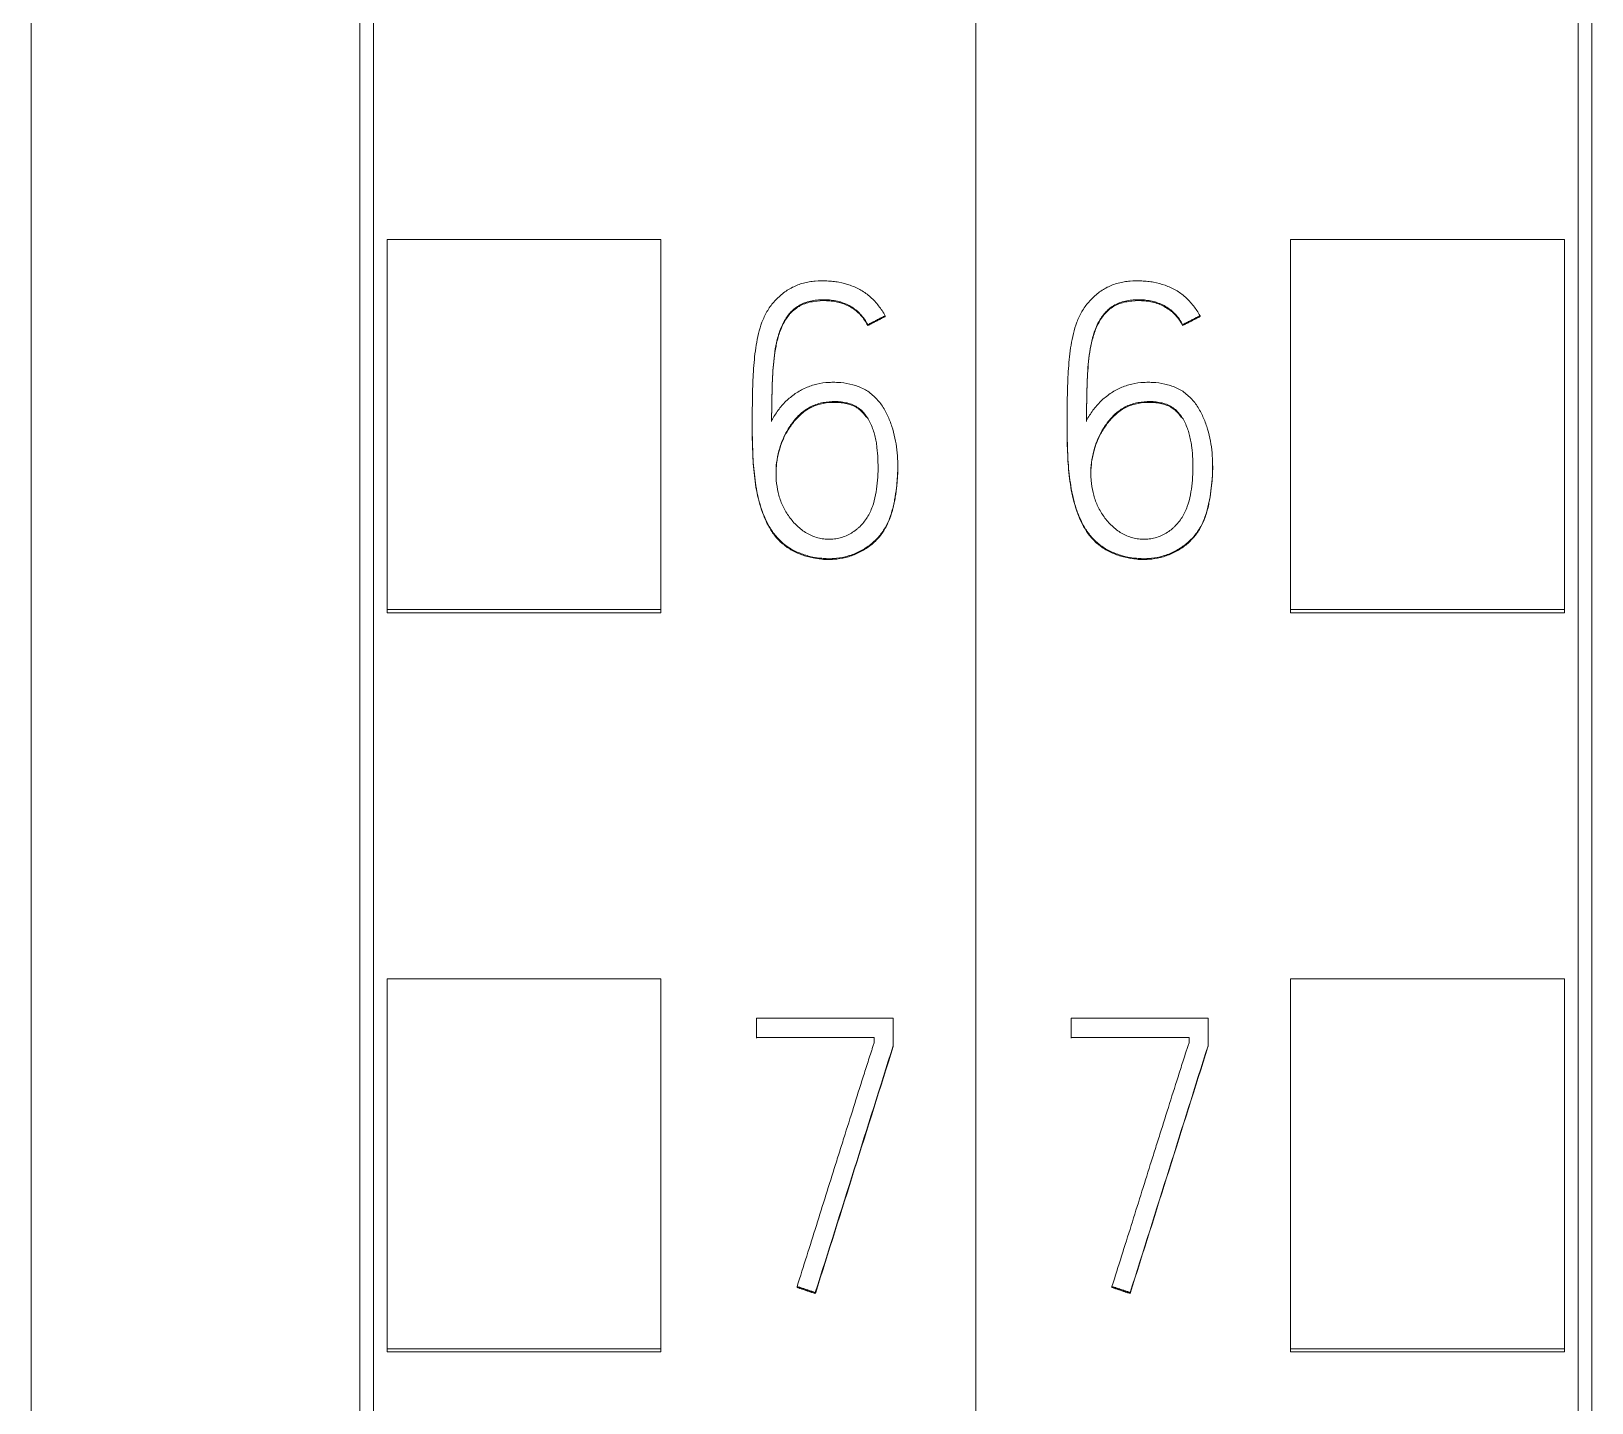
# Model space of a CAD drawing. Header units: millimetres. Extents: x 1359 to 3577, y 1336 to 3557.
# Drawn here: x 2708.67 to 2720.07, y 2996.73 to 3006.75 of the extents above; entities that cross this region are included whole.
import ezdxf

# ---------------------------------------------------------------- set-up
doc = ezdxf.new("R2010")
doc.units = ezdxf.units.MM
doc.layers.add('000-PI-Oprema', color=30, linetype='Continuous', lineweight=5)

msp = doc.modelspace()

# ---------------------------------------------------------------- linework, layer by layer
at = {"layer": '000-PI-Oprema', "color": 0, "linetype": 'ByBlock', "lineweight": 0}
for p, q in [((2715.571, 3041.237), (2715.571, 2927.819)), ((2715.571, 3041.237), (2715.571, 2927.819)), ((2711.171, 2930.141), (2711.171, 3038.956)), ((2719.971, 3038.956), (2719.971, 2930.141)), ((2711.271, 3002.53), (2711.271, 3005.232)), ((2711.271, 3005.232), (2713.271, 3005.232)), ((2713.271, 3002.53), (2713.271, 3005.232)), ((2717.871, 3002.53), (2717.871, 3005.232)), ((2719.871, 3005.232), (2717.871, 3005.232)), ((2719.871, 3002.53), (2719.871, 3005.232)), ((2714.782, 3004.61), (2714.782, 3004.604)), ((2714.91, 3004.676), (2714.91, 3004.67)), ((2717.082, 3004.61), (2717.082, 3004.604)), ((2717.21, 3004.676), (2717.21, 3004.67)), ((2713.938, 3003.872), (2713.938, 3003.866)), ((2716.238, 3003.872), (2716.238, 3003.866)), ((2715.002, 3003.573), (2715.002, 3003.579)), ((2717.302, 3003.573), (2717.302, 3003.579)), ((2711.271, 3002.506), (2711.271, 3002.53)), ((2711.271, 3002.53), (2713.271, 3002.53)), ((2711.271, 3002.506), (2713.271, 3002.506)), ((2713.271, 3002.506), (2713.271, 3002.53)), ((2717.871, 3002.506), (2717.871, 3002.53)), ((2719.871, 3002.53), (2717.871, 3002.53)), ((2719.871, 3002.506), (2717.871, 3002.506)), ((2719.871, 3002.506), (2719.871, 3002.53)), ((2711.271, 2997.128), (2711.271, 2999.83)), ((2711.271, 2999.83), (2713.271, 2999.83)), ((2713.271, 2997.128), (2713.271, 2999.83)), ((2717.871, 2997.128), (2717.871, 2999.83)), ((2719.871, 2999.83), (2717.871, 2999.83)), ((2719.871, 2997.128), (2719.871, 2999.83)), ((2713.969, 2999.403), (2713.969, 2999.544)), ((2713.969, 2999.544), (2714.968, 2999.544)), ((2714.968, 2999.544), (2714.968, 2999.342)), ((2716.269, 2999.403), (2716.269, 2999.544)), ((2716.269, 2999.544), (2717.268, 2999.544)), ((2717.268, 2999.544), (2717.268, 2999.342)), ((2713.969, 2999.403), (2713.969, 2999.397)), ((2714.829, 2999.403), (2713.969, 2999.403)), ((2714.829, 2999.364), (2714.829, 2999.403)), ((2714.968, 2999.342), (2714.968, 2999.336)), ((2716.269, 2999.403), (2716.269, 2999.397)), ((2717.129, 2999.403), (2716.269, 2999.403)), ((2717.129, 2999.364), (2717.129, 2999.403)), ((2717.268, 2999.342), (2717.268, 2999.336)), ((2714.266, 2997.583), (2714.266, 2997.577)), ((2714.399, 2997.539), (2714.399, 2997.532)), ((2716.566, 2997.583), (2716.566, 2997.577)), ((2716.699, 2997.539), (2716.699, 2997.532)), ((2711.271, 2997.106), (2711.271, 2997.128)), ((2711.271, 2997.128), (2713.271, 2997.128)), ((2711.271, 2997.106), (2713.271, 2997.106)), ((2713.271, 2997.106), (2713.271, 2997.128)), ((2717.871, 2997.106), (2717.871, 2997.128)), ((2719.871, 2997.128), (2717.871, 2997.128)), ((2719.871, 2997.106), (2717.871, 2997.106)), ((2719.871, 2997.106), (2719.871, 2997.128))]:
    msp.add_line(p, q, dxfattribs=at)
at = {"layer": '000-PI-Oprema', "color": 18, "linetype": 'ByBlock', "lineweight": 0, "true_color": 0x000000}
for centre, major_axis, ratio, start_param, end_param in [((2710.049, 2922.794), (311.427, 991.982), 0.017584, 1.499074, 1.500898), ((2712.338, 2922.611), (311.804, 993.193), 0.017605, 1.49899, 1.500811), ((2709.94, 2920.986), (315.104, 1003.798), 0.017791, 1.498249, 1.500051), ((2712.312, 2922.165), (312.699, 996.069), 0.017657, 1.498788, 1.500604)]:
    msp.add_ellipse(centre, major_axis=major_axis, ratio=ratio, start_param=start_param, end_param=end_param, dxfattribs=at)
at = {"layer": '000-PI-Oprema', "color": 0, "linetype": 'ByBlock', "lineweight": 0}
for points, knots in [([(2711.071, 2929.856), (2711.071, 2933.196), (2711.071, 2941.161), (2711.071, 2953.801), (2711.071, 2969.287), (2711.071, 2983.582), (2711.071, 2997.792), (2711.071, 3012.358), (2711.071, 3026.528), (2711.071, 3036.098), (2711.071, 3039.142)], [0, 0, 0, 0, 0.091483, 0.21812, 0.346206, 0.515858, 0.610111, 0.736264, 0.916066, 1, 1, 1, 1]), ([(2720.071, 3039.142), (2720.071, 3036.098), (2720.071, 3026.528), (2720.071, 3012.358), (2720.071, 2997.792), (2720.071, 2983.582), (2720.071, 2969.287), (2720.071, 2953.801), (2720.071, 2941.161), (2720.071, 2933.196), (2720.071, 2929.856)], [0, 0, 0, 0, 0.083934, 0.263736, 0.389889, 0.484142, 0.653794, 0.78188, 0.908517, 1, 1, 1, 1]), ([(2708.671, 3036.077), (2708.671, 3034.053), (2708.671, 3025.504), (2708.671, 3012.358), (2708.671, 2997.792), (2708.671, 2983.582), (2708.671, 2969.287), (2708.671, 2953.801), (2708.671, 2941.043), (2708.671, 2932.161), (2708.671, 2927.904), (2708.671, 2927.106)], [0, 0, 0, 0, 0.055935, 0.236292, 0.362833, 0.457376, 0.627551, 0.756032, 0.883059, 0.978086, 1, 1, 1, 1]), ([(2714.91, 3004.676), (2714.895, 3004.701), (2714.879, 3004.725), (2714.853, 3004.759), (2714.843, 3004.77), (2714.824, 3004.792), (2714.813, 3004.802), (2714.781, 3004.831), (2714.758, 3004.848), (2714.72, 3004.869), (2714.708, 3004.876), (2714.681, 3004.888), (2714.668, 3004.893), (2714.627, 3004.908), (2714.599, 3004.915), (2714.556, 3004.923), (2714.542, 3004.925), (2714.513, 3004.928), (2714.499, 3004.929), (2714.455, 3004.932), (2714.427, 3004.931), (2714.384, 3004.928), (2714.369, 3004.926), (2714.341, 3004.921), (2714.326, 3004.918), (2714.284, 3004.907), (2714.257, 3004.896), (2714.219, 3004.877), (2714.206, 3004.869), (2714.182, 3004.854), (2714.17, 3004.845), (2714.136, 3004.818), (2714.115, 3004.798), (2714.087, 3004.765), (2714.078, 3004.754), (2714.061, 3004.73), (2714.053, 3004.718), (2714.032, 3004.681), (2714.02, 3004.655), (2713.999, 3004.6), (2713.991, 3004.573), (2713.977, 3004.517), (2713.972, 3004.489), (2713.963, 3004.433), (2713.959, 3004.405), (2713.95, 3004.319), (2713.946, 3004.262), (2713.941, 3004.147), (2713.94, 3004.09), (2713.938, 3003.918), (2713.937, 3003.803), (2713.943, 3003.66), (2713.944, 3003.632), (2713.948, 3003.575), (2713.951, 3003.546), (2713.96, 3003.461), (2713.969, 3003.404), (2713.985, 3003.334), (2713.989, 3003.32), (2713.997, 3003.292), (2714.001, 3003.278), (2714.015, 3003.237), (2714.026, 3003.21), (2714.044, 3003.171), (2714.05, 3003.158), (2714.064, 3003.133), (2714.072, 3003.12), (2714.096, 3003.084), (2714.114, 3003.061), (2714.144, 3003.03), (2714.154, 3003.02), (2714.177, 3003.002), (2714.189, 3002.993), (2714.225, 3002.969), (2714.251, 3002.956), (2714.291, 3002.939), (2714.305, 3002.934), (2714.332, 3002.925), (2714.346, 3002.921), (2714.388, 3002.91), (2714.417, 3002.906), (2714.46, 3002.902), (2714.475, 3002.901), (2714.504, 3002.9), (2714.518, 3002.901), (2714.562, 3002.904), (2714.59, 3002.908), (2714.632, 3002.918), (2714.646, 3002.923), (2714.674, 3002.932), (2714.687, 3002.937), (2714.727, 3002.955), (2714.752, 3002.969), (2714.788, 3002.994), (2714.8, 3003.002), (2714.822, 3003.021), (2714.833, 3003.031), (2714.864, 3003.061), (2714.882, 3003.084), (2714.905, 3003.12), (2714.913, 3003.133), (2714.926, 3003.159), (2714.932, 3003.172), (2714.949, 3003.212), (2714.957, 3003.24), (2714.968, 3003.281), (2714.972, 3003.296), (2714.977, 3003.324), (2714.98, 3003.338), (2714.987, 3003.381), (2714.991, 3003.41), (2715, 3003.496), (2715.003, 3003.553), (2715, 3003.639), (2714.999, 3003.667), (2714.992, 3003.725), (2714.987, 3003.753), (2714.975, 3003.811), (2714.968, 3003.839), (2714.949, 3003.894), (2714.939, 3003.921), (2714.914, 3003.974), (2714.9, 3004), (2714.867, 3004.047), (2714.848, 3004.069), (2714.815, 3004.099), (2714.804, 3004.109), (2714.78, 3004.126), (2714.768, 3004.133), (2714.742, 3004.147), (2714.728, 3004.153), (2714.701, 3004.163), (2714.687, 3004.168), (2714.645, 3004.179), (2714.616, 3004.184), (2714.572, 3004.188), (2714.557, 3004.189), (2714.528, 3004.19), (2714.513, 3004.189), (2714.469, 3004.187), (2714.44, 3004.183), (2714.397, 3004.173), (2714.383, 3004.169), (2714.355, 3004.16), (2714.342, 3004.155), (2714.302, 3004.137), (2714.277, 3004.123), (2714.241, 3004.098), (2714.229, 3004.089), (2714.206, 3004.07), (2714.195, 3004.061), (2714.164, 3004.031), (2714.145, 3004.009), (2714.11, 3003.961), (2714.094, 3003.936), (2714.08, 3003.91)], [0, 0, 0, 0, 0.015625, 0.015625, 0.023438, 0.023438, 0.03125, 0.03125, 0.046875, 0.046875, 0.054688, 0.054688, 0.0625, 0.0625, 0.078125, 0.078125, 0.085938, 0.085938, 0.09375, 0.09375, 0.109375, 0.109375, 0.117188, 0.117188, 0.125, 0.125, 0.140625, 0.140625, 0.148438, 0.148438, 0.15625, 0.15625, 0.171875, 0.171875, 0.179688, 0.179688, 0.1875, 0.1875, 0.203125, 0.203125, 0.21875, 0.21875, 0.234375, 0.234375, 0.25, 0.25, 0.28125, 0.28125, 0.3125, 0.3125, 0.375, 0.375, 0.390625, 0.390625, 0.40625, 0.40625, 0.4375, 0.4375, 0.445313, 0.445313, 0.453125, 0.453125, 0.46875, 0.46875, 0.476563, 0.476563, 0.484375, 0.484375, 0.5, 0.5, 0.507813, 0.507813, 0.515625, 0.515625, 0.53125, 0.53125, 0.539063, 0.539063, 0.546875, 0.546875, 0.5625, 0.5625, 0.570313, 0.570313, 0.578125, 0.578125, 0.59375, 0.59375, 0.601563, 0.601563, 0.609375, 0.609375, 0.625, 0.625, 0.632813, 0.632813, 0.640625, 0.640625, 0.65625, 0.65625, 0.664063, 0.664063, 0.671875, 0.671875, 0.6875, 0.6875, 0.695313, 0.695313, 0.703125, 0.703125, 0.71875, 0.71875, 0.75, 0.75, 0.765625, 0.765625, 0.78125, 0.78125, 0.796875, 0.796875, 0.8125, 0.8125, 0.828125, 0.828125, 0.84375, 0.84375, 0.851563, 0.851563, 0.859375, 0.859375, 0.867188, 0.867188, 0.875, 0.875, 0.890625, 0.890625, 0.898438, 0.898438, 0.90625, 0.90625, 0.921875, 0.921875, 0.929688, 0.929688, 0.9375, 0.9375, 0.953125, 0.953125, 0.960937, 0.960937, 0.96875, 0.96875, 0.984375, 0.984375, 1, 1, 1, 1]), ([(2717.21, 3004.676), (2717.195, 3004.701), (2717.179, 3004.725), (2717.153, 3004.759), (2717.143, 3004.77), (2717.124, 3004.792), (2717.113, 3004.802), (2717.081, 3004.831), (2717.058, 3004.848), (2717.02, 3004.869), (2717.008, 3004.876), (2716.981, 3004.888), (2716.968, 3004.893), (2716.927, 3004.908), (2716.899, 3004.915), (2716.856, 3004.923), (2716.842, 3004.925), (2716.813, 3004.928), (2716.799, 3004.929), (2716.755, 3004.932), (2716.727, 3004.931), (2716.684, 3004.928), (2716.669, 3004.926), (2716.641, 3004.921), (2716.626, 3004.918), (2716.584, 3004.907), (2716.557, 3004.896), (2716.519, 3004.877), (2716.506, 3004.869), (2716.482, 3004.854), (2716.47, 3004.845), (2716.436, 3004.818), (2716.415, 3004.798), (2716.387, 3004.765), (2716.378, 3004.754), (2716.361, 3004.73), (2716.353, 3004.718), (2716.332, 3004.681), (2716.32, 3004.655), (2716.299, 3004.6), (2716.291, 3004.573), (2716.277, 3004.517), (2716.272, 3004.489), (2716.263, 3004.433), (2716.259, 3004.405), (2716.25, 3004.319), (2716.246, 3004.262), (2716.241, 3004.147), (2716.24, 3004.09), (2716.238, 3003.918), (2716.237, 3003.803), (2716.243, 3003.66), (2716.244, 3003.632), (2716.248, 3003.575), (2716.251, 3003.546), (2716.26, 3003.461), (2716.269, 3003.404), (2716.285, 3003.334), (2716.289, 3003.32), (2716.297, 3003.292), (2716.301, 3003.278), (2716.315, 3003.237), (2716.326, 3003.21), (2716.344, 3003.171), (2716.35, 3003.158), (2716.364, 3003.133), (2716.372, 3003.12), (2716.396, 3003.084), (2716.414, 3003.061), (2716.444, 3003.03), (2716.454, 3003.02), (2716.477, 3003.002), (2716.489, 3002.993), (2716.525, 3002.969), (2716.551, 3002.956), (2716.591, 3002.939), (2716.605, 3002.934), (2716.632, 3002.925), (2716.646, 3002.921), (2716.688, 3002.91), (2716.717, 3002.906), (2716.76, 3002.902), (2716.775, 3002.901), (2716.804, 3002.9), (2716.818, 3002.901), (2716.862, 3002.904), (2716.89, 3002.908), (2716.932, 3002.918), (2716.946, 3002.923), (2716.974, 3002.932), (2716.987, 3002.937), (2717.027, 3002.955), (2717.052, 3002.969), (2717.088, 3002.994), (2717.1, 3003.002), (2717.122, 3003.021), (2717.133, 3003.031), (2717.164, 3003.061), (2717.182, 3003.084), (2717.205, 3003.12), (2717.213, 3003.133), (2717.226, 3003.159), (2717.232, 3003.172), (2717.249, 3003.212), (2717.257, 3003.24), (2717.268, 3003.281), (2717.272, 3003.296), (2717.277, 3003.324), (2717.28, 3003.338), (2717.287, 3003.381), (2717.291, 3003.41), (2717.3, 3003.496), (2717.303, 3003.553), (2717.3, 3003.639), (2717.299, 3003.667), (2717.292, 3003.725), (2717.287, 3003.753), (2717.275, 3003.811), (2717.268, 3003.839), (2717.249, 3003.894), (2717.239, 3003.921), (2717.214, 3003.974), (2717.2, 3004), (2717.167, 3004.047), (2717.148, 3004.069), (2717.115, 3004.099), (2717.104, 3004.109), (2717.08, 3004.126), (2717.068, 3004.133), (2717.042, 3004.147), (2717.028, 3004.153), (2717.001, 3004.163), (2716.987, 3004.168), (2716.945, 3004.179), (2716.916, 3004.184), (2716.872, 3004.188), (2716.857, 3004.189), (2716.828, 3004.19), (2716.813, 3004.189), (2716.769, 3004.187), (2716.74, 3004.183), (2716.697, 3004.173), (2716.683, 3004.169), (2716.655, 3004.16), (2716.642, 3004.155), (2716.602, 3004.137), (2716.577, 3004.123), (2716.541, 3004.098), (2716.529, 3004.089), (2716.506, 3004.07), (2716.495, 3004.061), (2716.464, 3004.031), (2716.445, 3004.009), (2716.41, 3003.961), (2716.394, 3003.936), (2716.38, 3003.91)], [0, 0, 0, 0, 0.015625, 0.015625, 0.023438, 0.023438, 0.03125, 0.03125, 0.046875, 0.046875, 0.054688, 0.054688, 0.0625, 0.0625, 0.078125, 0.078125, 0.085938, 0.085938, 0.09375, 0.09375, 0.109375, 0.109375, 0.117188, 0.117188, 0.125, 0.125, 0.140625, 0.140625, 0.148438, 0.148438, 0.15625, 0.15625, 0.171875, 0.171875, 0.179688, 0.179688, 0.1875, 0.1875, 0.203125, 0.203125, 0.21875, 0.21875, 0.234375, 0.234375, 0.25, 0.25, 0.28125, 0.28125, 0.3125, 0.3125, 0.375, 0.375, 0.390625, 0.390625, 0.40625, 0.40625, 0.4375, 0.4375, 0.445313, 0.445313, 0.453125, 0.453125, 0.46875, 0.46875, 0.476563, 0.476563, 0.484375, 0.484375, 0.5, 0.5, 0.507813, 0.507813, 0.515625, 0.515625, 0.53125, 0.53125, 0.539063, 0.539063, 0.546875, 0.546875, 0.5625, 0.5625, 0.570313, 0.570313, 0.578125, 0.578125, 0.59375, 0.59375, 0.601563, 0.601563, 0.609375, 0.609375, 0.625, 0.625, 0.632813, 0.632813, 0.640625, 0.640625, 0.65625, 0.65625, 0.664063, 0.664063, 0.671875, 0.671875, 0.6875, 0.6875, 0.695313, 0.695313, 0.703125, 0.703125, 0.71875, 0.71875, 0.75, 0.75, 0.765625, 0.765625, 0.78125, 0.78125, 0.796875, 0.796875, 0.8125, 0.8125, 0.828125, 0.828125, 0.84375, 0.84375, 0.851563, 0.851563, 0.859375, 0.859375, 0.867188, 0.867188, 0.875, 0.875, 0.890625, 0.890625, 0.898438, 0.898438, 0.90625, 0.90625, 0.921875, 0.921875, 0.929688, 0.929688, 0.9375, 0.9375, 0.953125, 0.953125, 0.960938, 0.960938, 0.96875, 0.96875, 0.984375, 0.984375, 1, 1, 1, 1]), ([(2714.08, 3003.91), (2714.08, 3003.971), (2714.081, 3004.032), (2714.083, 3004.123), (2714.084, 3004.154), (2714.086, 3004.214), (2714.088, 3004.245), (2714.091, 3004.305), (2714.094, 3004.336), (2714.101, 3004.396), (2714.105, 3004.426), (2714.114, 3004.471), (2714.117, 3004.486), (2714.125, 3004.516), (2714.129, 3004.531), (2714.143, 3004.575), (2714.155, 3004.604), (2714.173, 3004.637), (2714.177, 3004.644), (2714.185, 3004.657), (2714.189, 3004.664), (2714.203, 3004.683), (2714.213, 3004.695), (2714.229, 3004.711), (2714.235, 3004.717), (2714.246, 3004.727), (2714.252, 3004.732), (2714.271, 3004.746), (2714.285, 3004.753), (2714.305, 3004.763), (2714.312, 3004.766), (2714.327, 3004.772), (2714.334, 3004.774), (2714.357, 3004.781), (2714.372, 3004.784), (2714.403, 3004.789), (2714.418, 3004.791), (2714.449, 3004.792), (2714.464, 3004.793), (2714.495, 3004.792), (2714.511, 3004.79), (2714.541, 3004.786), (2714.564, 3004.782), (2714.586, 3004.775), (2714.601, 3004.77), (2714.608, 3004.767), (2714.63, 3004.758), (2714.644, 3004.752), (2714.671, 3004.736), (2714.683, 3004.727), (2714.702, 3004.713), (2714.708, 3004.708), (2714.719, 3004.697), (2714.724, 3004.692), (2714.74, 3004.675), (2714.75, 3004.663), (2714.767, 3004.637), (2714.775, 3004.624), (2714.782, 3004.61)], [0, 0, 0, 0, 0.125, 0.125, 0.1875, 0.1875, 0.25, 0.25, 0.3125, 0.3125, 0.375, 0.375, 0.40625, 0.40625, 0.4375, 0.4375, 0.5, 0.5, 0.515625, 0.515625, 0.53125, 0.53125, 0.5625, 0.5625, 0.578125, 0.578125, 0.59375, 0.59375, 0.625, 0.625, 0.640625, 0.640625, 0.65625, 0.65625, 0.6875, 0.6875, 0.71875, 0.71875, 0.75, 0.75, 0.78125, 0.78125, 0.8125, 0.828125, 0.828125, 0.84375, 0.84375, 0.875, 0.875, 0.90625, 0.90625, 0.921875, 0.921875, 0.9375, 0.9375, 0.96875, 0.96875, 1, 1, 1, 1]), ([(2714.782, 3004.604), (2714.768, 3004.631), (2714.751, 3004.657), (2714.725, 3004.685), (2714.72, 3004.69), (2714.708, 3004.701), (2714.703, 3004.706), (2714.684, 3004.721), (2714.659, 3004.738), (2714.631, 3004.752), (2714.603, 3004.763), (2714.588, 3004.768), (2714.558, 3004.777), (2714.543, 3004.78), (2714.512, 3004.784), (2714.497, 3004.785), (2714.45, 3004.787), (2714.42, 3004.785), (2714.374, 3004.778), (2714.359, 3004.775), (2714.329, 3004.767), (2714.314, 3004.761), (2714.293, 3004.752), (2714.287, 3004.748), (2714.273, 3004.74), (2714.267, 3004.736), (2714.248, 3004.722), (2714.23, 3004.707), (2714.215, 3004.69), (2714.205, 3004.678), (2714.2, 3004.672), (2714.186, 3004.653), (2714.178, 3004.64), (2714.163, 3004.613), (2714.157, 3004.599), (2714.145, 3004.571), (2714.139, 3004.556), (2714.125, 3004.512), (2714.118, 3004.483), (2714.106, 3004.423), (2714.101, 3004.393), (2714.094, 3004.332), (2714.092, 3004.302), (2714.088, 3004.241), (2714.086, 3004.21), (2714.084, 3004.149), (2714.083, 3004.118), (2714.081, 3004.027), (2714.08, 3003.965), (2714.08, 3003.904)], [0, 0, 0, 0, 0.0625, 0.0625, 0.078125, 0.078125, 0.09375, 0.09375, 0.125, 0.15625, 0.15625, 0.1875, 0.1875, 0.21875, 0.21875, 0.25, 0.25, 0.3125, 0.3125, 0.34375, 0.34375, 0.375, 0.375, 0.390625, 0.390625, 0.40625, 0.40625, 0.4375, 0.453125, 0.453125, 0.46875, 0.46875, 0.5, 0.5, 0.53125, 0.53125, 0.5625, 0.5625, 0.625, 0.625, 0.6875, 0.6875, 0.75, 0.75, 0.8125, 0.8125, 0.875, 0.875, 1, 1, 1, 1]), ([(2716.38, 3003.91), (2716.38, 3003.971), (2716.381, 3004.032), (2716.383, 3004.123), (2716.384, 3004.154), (2716.386, 3004.214), (2716.388, 3004.245), (2716.391, 3004.305), (2716.394, 3004.336), (2716.401, 3004.396), (2716.405, 3004.426), (2716.414, 3004.471), (2716.417, 3004.486), (2716.425, 3004.516), (2716.429, 3004.531), (2716.443, 3004.575), (2716.455, 3004.604), (2716.473, 3004.637), (2716.477, 3004.644), (2716.485, 3004.657), (2716.489, 3004.664), (2716.503, 3004.683), (2716.513, 3004.695), (2716.529, 3004.711), (2716.535, 3004.717), (2716.546, 3004.727), (2716.552, 3004.732), (2716.571, 3004.746), (2716.585, 3004.753), (2716.605, 3004.763), (2716.612, 3004.766), (2716.627, 3004.772), (2716.634, 3004.774), (2716.657, 3004.781), (2716.672, 3004.784), (2716.703, 3004.789), (2716.718, 3004.791), (2716.749, 3004.792), (2716.764, 3004.793), (2716.795, 3004.792), (2716.811, 3004.79), (2716.841, 3004.786), (2716.864, 3004.782), (2716.886, 3004.775), (2716.901, 3004.77), (2716.908, 3004.767), (2716.93, 3004.758), (2716.944, 3004.752), (2716.971, 3004.736), (2716.983, 3004.727), (2717.002, 3004.713), (2717.008, 3004.708), (2717.019, 3004.697), (2717.024, 3004.692), (2717.04, 3004.675), (2717.05, 3004.663), (2717.067, 3004.637), (2717.075, 3004.624), (2717.082, 3004.61)], [0, 0, 0, 0, 0.125, 0.125, 0.1875, 0.1875, 0.25, 0.25, 0.3125, 0.3125, 0.375, 0.375, 0.40625, 0.40625, 0.4375, 0.4375, 0.5, 0.5, 0.515625, 0.515625, 0.53125, 0.53125, 0.5625, 0.5625, 0.578125, 0.578125, 0.59375, 0.59375, 0.625, 0.625, 0.640625, 0.640625, 0.65625, 0.65625, 0.6875, 0.6875, 0.71875, 0.71875, 0.75, 0.75, 0.78125, 0.78125, 0.8125, 0.828125, 0.828125, 0.84375, 0.84375, 0.875, 0.875, 0.90625, 0.90625, 0.921875, 0.921875, 0.9375, 0.9375, 0.96875, 0.96875, 1, 1, 1, 1]), ([(2717.082, 3004.604), (2717.068, 3004.631), (2717.051, 3004.657), (2717.025, 3004.685), (2717.019, 3004.691), (2717.008, 3004.701), (2717.002, 3004.706), (2716.984, 3004.721), (2716.971, 3004.729), (2716.945, 3004.745), (2716.931, 3004.752), (2716.902, 3004.764), (2716.888, 3004.768), (2716.858, 3004.777), (2716.843, 3004.78), (2716.812, 3004.784), (2716.797, 3004.785), (2716.751, 3004.787), (2716.72, 3004.785), (2716.674, 3004.778), (2716.659, 3004.775), (2716.629, 3004.767), (2716.615, 3004.762), (2716.587, 3004.749), (2716.573, 3004.741), (2716.548, 3004.723), (2716.537, 3004.713), (2716.515, 3004.691), (2716.505, 3004.679), (2716.487, 3004.654), (2716.479, 3004.641), (2716.464, 3004.614), (2716.457, 3004.601), (2716.445, 3004.572), (2716.44, 3004.558), (2716.426, 3004.514), (2716.418, 3004.484), (2716.406, 3004.424), (2716.401, 3004.394), (2716.394, 3004.333), (2716.392, 3004.303), (2716.388, 3004.241), (2716.386, 3004.211), (2716.384, 3004.149), (2716.383, 3004.119), (2716.381, 3004.027), (2716.38, 3003.965), (2716.38, 3003.904)], [0, 0, 0, 0, 0.0625, 0.0625, 0.078125, 0.078125, 0.09375, 0.09375, 0.125, 0.125, 0.15625, 0.15625, 0.1875, 0.1875, 0.21875, 0.21875, 0.25, 0.25, 0.3125, 0.3125, 0.34375, 0.34375, 0.375, 0.375, 0.40625, 0.40625, 0.4375, 0.4375, 0.46875, 0.46875, 0.5, 0.5, 0.53125, 0.53125, 0.5625, 0.5625, 0.625, 0.625, 0.6875, 0.6875, 0.75, 0.75, 0.8125, 0.8125, 0.875, 0.875, 1, 1, 1, 1]), ([(2714.353, 3004.004), (2714.379, 3004.019), (2714.406, 3004.029), (2714.449, 3004.04), (2714.464, 3004.042), (2714.493, 3004.046), (2714.522, 3004.049), (2714.552, 3004.049), (2714.581, 3004.047), (2714.596, 3004.045), (2714.625, 3004.04), (2714.639, 3004.037), (2714.667, 3004.028), (2714.681, 3004.022), (2714.707, 3004.007), (2714.718, 3003.999), (2714.741, 3003.98), (2714.751, 3003.969), (2714.769, 3003.946), (2714.778, 3003.934), (2714.793, 3003.909), (2714.799, 3003.896), (2714.817, 3003.856), (2714.827, 3003.828), (2714.837, 3003.786), (2714.84, 3003.771), (2714.846, 3003.743), (2714.848, 3003.728), (2714.853, 3003.685), (2714.855, 3003.656), (2714.857, 3003.598), (2714.858, 3003.569), (2714.856, 3003.482), (2714.851, 3003.424), (2714.833, 3003.338), (2714.826, 3003.309), (2714.811, 3003.268), (2714.805, 3003.254), (2714.793, 3003.228), (2714.786, 3003.215), (2714.762, 3003.178), (2714.744, 3003.155), (2714.718, 3003.129), (2714.712, 3003.124), (2714.701, 3003.115), (2714.695, 3003.11), (2714.678, 3003.097), (2714.666, 3003.089), (2714.64, 3003.075), (2714.627, 3003.069), (2714.599, 3003.058), (2714.571, 3003.05), (2714.542, 3003.045), (2714.512, 3003.043), (2714.498, 3003.042), (2714.468, 3003.044), (2714.454, 3003.046), (2714.425, 3003.051), (2714.411, 3003.055), (2714.368, 3003.069), (2714.342, 3003.083), (2714.306, 3003.107), (2714.294, 3003.116), (2714.272, 3003.135), (2714.25, 3003.155), (2714.231, 3003.177), (2714.213, 3003.2), (2714.204, 3003.212), (2714.18, 3003.249), (2714.166, 3003.275), (2714.149, 3003.315), (2714.144, 3003.329), (2714.135, 3003.357), (2714.131, 3003.371), (2714.121, 3003.414), (2714.117, 3003.442), (2714.113, 3003.486), (2714.112, 3003.5), (2714.112, 3003.529), (2714.112, 3003.544), (2714.114, 3003.588), (2714.118, 3003.617), (2714.129, 3003.674), (2714.136, 3003.702), (2714.15, 3003.744), (2714.156, 3003.758), (2714.167, 3003.785), (2714.173, 3003.798), (2714.193, 3003.836), (2714.208, 3003.861), (2714.234, 3003.896), (2714.243, 3003.908), (2714.262, 3003.93), (2714.272, 3003.941), (2714.304, 3003.971), (2714.327, 3003.989), (2714.353, 3004.004)], [0, 0, 0, 0, 0.03125, 0.03125, 0.046875, 0.046875, 0.0625, 0.078125, 0.078125, 0.09375, 0.09375, 0.109375, 0.109375, 0.125, 0.125, 0.140625, 0.140625, 0.15625, 0.15625, 0.171875, 0.171875, 0.1875, 0.1875, 0.21875, 0.21875, 0.234375, 0.234375, 0.25, 0.25, 0.28125, 0.28125, 0.3125, 0.3125, 0.375, 0.375, 0.40625, 0.40625, 0.421875, 0.421875, 0.4375, 0.4375, 0.46875, 0.46875, 0.476563, 0.476563, 0.484375, 0.484375, 0.5, 0.5, 0.515625, 0.515625, 0.53125, 0.546875, 0.546875, 0.5625, 0.5625, 0.578125, 0.578125, 0.59375, 0.59375, 0.625, 0.625, 0.640625, 0.640625, 0.65625, 0.671875, 0.671875, 0.6875, 0.6875, 0.71875, 0.71875, 0.734375, 0.734375, 0.75, 0.75, 0.78125, 0.78125, 0.796875, 0.796875, 0.8125, 0.8125, 0.84375, 0.84375, 0.875, 0.875, 0.890625, 0.890625, 0.90625, 0.90625, 0.9375, 0.9375, 0.953125, 0.953125, 0.96875, 0.96875, 1, 1, 1, 1]), ([(2714.774, 3003.933), (2714.769, 3003.94), (2714.764, 3003.946), (2714.75, 3003.964), (2714.74, 3003.975), (2714.723, 3003.989), (2714.717, 3003.993), (2714.705, 3004.002), (2714.699, 3004.006), (2714.68, 3004.016), (2714.666, 3004.022), (2714.638, 3004.031), (2714.624, 3004.034), (2714.595, 3004.039), (2714.58, 3004.041), (2714.551, 3004.042), (2714.536, 3004.043), (2714.493, 3004.041), (2714.464, 3004.037), (2714.421, 3004.026), (2714.407, 3004.022), (2714.386, 3004.014), (2714.38, 3004.011), (2714.366, 3004.005), (2714.36, 3004.001), (2714.353, 3003.998)], [0, 0, 0, 0, 0.053747, 0.053747, 0.148372, 0.148372, 0.195685, 0.195685, 0.242998, 0.242998, 0.337623, 0.337623, 0.432248, 0.432248, 0.526874, 0.526874, 0.621499, 0.621499, 0.810749, 0.810749, 0.905375, 0.905375, 0.952687, 0.952687, 1, 1, 1, 1]), ([(2716.653, 3004.004), (2716.679, 3004.019), (2716.706, 3004.029), (2716.749, 3004.04), (2716.764, 3004.042), (2716.793, 3004.046), (2716.822, 3004.049), (2716.852, 3004.049), (2716.881, 3004.047), (2716.896, 3004.045), (2716.925, 3004.04), (2716.939, 3004.037), (2716.967, 3004.028), (2716.981, 3004.022), (2717.007, 3004.007), (2717.018, 3003.999), (2717.041, 3003.98), (2717.051, 3003.969), (2717.069, 3003.946), (2717.078, 3003.934), (2717.093, 3003.909), (2717.099, 3003.896), (2717.117, 3003.856), (2717.127, 3003.828), (2717.137, 3003.786), (2717.14, 3003.771), (2717.146, 3003.743), (2717.148, 3003.728), (2717.153, 3003.685), (2717.155, 3003.656), (2717.157, 3003.598), (2717.158, 3003.569), (2717.156, 3003.482), (2717.151, 3003.424), (2717.133, 3003.338), (2717.126, 3003.309), (2717.111, 3003.268), (2717.105, 3003.254), (2717.093, 3003.228), (2717.086, 3003.215), (2717.062, 3003.178), (2717.044, 3003.155), (2717.018, 3003.129), (2717.012, 3003.124), (2717.001, 3003.115), (2716.995, 3003.11), (2716.978, 3003.097), (2716.966, 3003.089), (2716.94, 3003.075), (2716.927, 3003.069), (2716.899, 3003.058), (2716.871, 3003.05), (2716.842, 3003.045), (2716.812, 3003.043), (2716.798, 3003.042), (2716.768, 3003.044), (2716.754, 3003.046), (2716.725, 3003.051), (2716.711, 3003.055), (2716.668, 3003.069), (2716.642, 3003.083), (2716.606, 3003.107), (2716.594, 3003.116), (2716.572, 3003.135), (2716.55, 3003.155), (2716.531, 3003.177), (2716.513, 3003.2), (2716.504, 3003.212), (2716.48, 3003.249), (2716.466, 3003.275), (2716.449, 3003.315), (2716.444, 3003.329), (2716.435, 3003.357), (2716.431, 3003.371), (2716.421, 3003.414), (2716.417, 3003.442), (2716.413, 3003.486), (2716.412, 3003.5), (2716.412, 3003.529), (2716.412, 3003.544), (2716.414, 3003.588), (2716.418, 3003.617), (2716.429, 3003.674), (2716.436, 3003.702), (2716.45, 3003.744), (2716.456, 3003.758), (2716.467, 3003.785), (2716.473, 3003.798), (2716.493, 3003.836), (2716.508, 3003.861), (2716.534, 3003.896), (2716.543, 3003.908), (2716.562, 3003.93), (2716.572, 3003.941), (2716.604, 3003.971), (2716.627, 3003.989), (2716.653, 3004.004)], [0, 0, 0, 0, 0.03125, 0.03125, 0.046875, 0.046875, 0.0625, 0.078125, 0.078125, 0.09375, 0.09375, 0.109375, 0.109375, 0.125, 0.125, 0.140625, 0.140625, 0.15625, 0.15625, 0.171875, 0.171875, 0.1875, 0.1875, 0.21875, 0.21875, 0.234375, 0.234375, 0.25, 0.25, 0.28125, 0.28125, 0.3125, 0.3125, 0.375, 0.375, 0.40625, 0.40625, 0.421875, 0.421875, 0.4375, 0.4375, 0.46875, 0.46875, 0.476562, 0.476562, 0.484375, 0.484375, 0.5, 0.5, 0.515625, 0.515625, 0.53125, 0.546875, 0.546875, 0.5625, 0.5625, 0.578125, 0.578125, 0.59375, 0.59375, 0.625, 0.625, 0.640625, 0.640625, 0.65625, 0.671875, 0.671875, 0.6875, 0.6875, 0.71875, 0.71875, 0.734375, 0.734375, 0.75, 0.75, 0.78125, 0.78125, 0.796875, 0.796875, 0.8125, 0.8125, 0.84375, 0.84375, 0.875, 0.875, 0.890625, 0.890625, 0.90625, 0.90625, 0.9375, 0.9375, 0.953125, 0.953125, 0.96875, 0.96875, 1, 1, 1, 1]), ([(2717.074, 3003.933), (2717.069, 3003.94), (2717.064, 3003.946), (2717.05, 3003.964), (2717.04, 3003.975), (2717.023, 3003.989), (2717.017, 3003.993), (2717.005, 3004.002), (2716.999, 3004.006), (2716.98, 3004.016), (2716.966, 3004.022), (2716.938, 3004.031), (2716.924, 3004.034), (2716.895, 3004.039), (2716.88, 3004.041), (2716.851, 3004.042), (2716.836, 3004.043), (2716.793, 3004.041), (2716.764, 3004.037), (2716.721, 3004.026), (2716.707, 3004.022), (2716.686, 3004.014), (2716.68, 3004.011), (2716.666, 3004.005), (2716.66, 3004.001), (2716.653, 3003.998)], [0, 0, 0, 0, 0.053747, 0.053747, 0.148372, 0.148372, 0.195685, 0.195685, 0.242998, 0.242998, 0.337623, 0.337623, 0.432248, 0.432248, 0.526874, 0.526874, 0.621499, 0.621499, 0.810749, 0.810749, 0.905375, 0.905375, 0.952687, 0.952687, 1, 1, 1, 1]), ([(2714.353, 3003.998), (2714.327, 3003.983), (2714.304, 3003.965), (2714.273, 3003.935), (2714.263, 3003.924), (2714.243, 3003.902), (2714.234, 3003.891), (2714.209, 3003.855), (2714.193, 3003.83), (2714.173, 3003.792), (2714.167, 3003.778), (2714.156, 3003.751), (2714.15, 3003.738), (2714.136, 3003.696), (2714.129, 3003.668), (2714.121, 3003.625), (2714.118, 3003.611), (2714.115, 3003.582), (2714.114, 3003.567), (2714.112, 3003.542), (2714.112, 3003.531), (2714.112, 3003.52)], [0, 0, 0, 0, 0.157122, 0.157122, 0.235682, 0.235682, 0.314243, 0.314243, 0.471365, 0.471365, 0.549925, 0.549925, 0.628486, 0.628486, 0.785608, 0.785608, 0.864168, 0.864168, 0.942729, 0.942729, 1, 1, 1, 1]), ([(2716.653, 3003.998), (2716.627, 3003.983), (2716.604, 3003.965), (2716.573, 3003.935), (2716.563, 3003.924), (2716.543, 3003.902), (2716.534, 3003.891), (2716.509, 3003.855), (2716.493, 3003.83), (2716.473, 3003.792), (2716.467, 3003.778), (2716.456, 3003.751), (2716.45, 3003.738), (2716.436, 3003.696), (2716.429, 3003.668), (2716.421, 3003.625), (2716.418, 3003.611), (2716.415, 3003.582), (2716.414, 3003.567), (2716.412, 3003.542), (2716.412, 3003.531), (2716.412, 3003.52)], [0, 0, 0, 0, 0.157122, 0.157122, 0.235682, 0.235682, 0.314243, 0.314243, 0.471365, 0.471365, 0.549925, 0.549925, 0.628486, 0.628486, 0.785608, 0.785608, 0.864168, 0.864168, 0.942729, 0.942729, 1, 1, 1, 1]), ([(2715.002, 3003.574), (2715.002, 3003.528), (2714.999, 3003.482), (2714.991, 3003.407), (2714.988, 3003.379), (2714.981, 3003.336), (2714.978, 3003.322), (2714.972, 3003.293), (2714.969, 3003.279), (2714.958, 3003.237), (2714.95, 3003.209), (2714.933, 3003.169), (2714.927, 3003.156), (2714.914, 3003.13), (2714.907, 3003.117), (2714.884, 3003.08), (2714.866, 3003.058), (2714.835, 3003.027), (2714.825, 3003.017), (2714.803, 3002.998), (2714.791, 3002.989), (2714.755, 3002.965), (2714.73, 3002.95), (2714.69, 3002.932), (2714.676, 3002.927), (2714.649, 3002.917), (2714.635, 3002.913), (2714.593, 3002.903), (2714.564, 3002.898), (2714.521, 3002.895), (2714.506, 3002.894), (2714.477, 3002.895), (2714.462, 3002.895), (2714.419, 3002.899), (2714.391, 3002.904), (2714.348, 3002.914), (2714.334, 3002.918), (2714.306, 3002.927), (2714.293, 3002.932), (2714.253, 3002.949), (2714.227, 3002.962), (2714.197, 3002.981), (2714.191, 3002.986), (2714.179, 3002.994), (2714.174, 3002.999), (2714.156, 3003.012), (2714.146, 3003.022), (2714.115, 3003.053), (2714.097, 3003.075), (2714.073, 3003.112), (2714.066, 3003.124), (2714.052, 3003.15), (2714.045, 3003.162), (2714.027, 3003.202), (2714.016, 3003.228), (2713.998, 3003.283), (2713.99, 3003.311), (2713.976, 3003.367), (2713.97, 3003.395), (2713.961, 3003.452), (2713.953, 3003.509), (2713.948, 3003.566), (2713.944, 3003.623), (2713.943, 3003.652), (2713.939, 3003.742), (2713.938, 3003.804), (2713.938, 3003.866)], [0, 0, 0, 0, 0.061961, 0.061961, 0.100808, 0.100808, 0.120232, 0.120232, 0.139655, 0.139655, 0.178502, 0.178502, 0.197926, 0.197926, 0.217349, 0.217349, 0.256196, 0.256196, 0.27562, 0.27562, 0.295043, 0.295043, 0.33389, 0.33389, 0.353314, 0.353314, 0.372737, 0.372737, 0.411584, 0.411584, 0.431008, 0.431008, 0.450431, 0.450431, 0.489278, 0.489278, 0.508702, 0.508702, 0.528125, 0.528125, 0.566972, 0.566972, 0.576684, 0.576684, 0.586396, 0.586396, 0.605819, 0.605819, 0.644666, 0.644666, 0.66409, 0.66409, 0.683513, 0.683513, 0.72236, 0.72236, 0.761207, 0.761207, 0.800054, 0.800054, 0.838901, 0.877748, 0.877748, 0.916595, 0.916595, 1, 1, 1, 1]), ([(2717.302, 3003.574), (2717.302, 3003.528), (2717.299, 3003.482), (2717.291, 3003.407), (2717.288, 3003.379), (2717.281, 3003.336), (2717.278, 3003.322), (2717.272, 3003.293), (2717.269, 3003.279), (2717.258, 3003.237), (2717.25, 3003.209), (2717.233, 3003.169), (2717.227, 3003.156), (2717.214, 3003.13), (2717.207, 3003.117), (2717.184, 3003.08), (2717.166, 3003.058), (2717.135, 3003.027), (2717.125, 3003.017), (2717.103, 3002.998), (2717.091, 3002.989), (2717.055, 3002.965), (2717.03, 3002.95), (2716.99, 3002.932), (2716.976, 3002.927), (2716.949, 3002.917), (2716.935, 3002.913), (2716.893, 3002.903), (2716.864, 3002.898), (2716.821, 3002.895), (2716.806, 3002.894), (2716.777, 3002.895), (2716.762, 3002.895), (2716.719, 3002.899), (2716.691, 3002.904), (2716.648, 3002.914), (2716.634, 3002.918), (2716.606, 3002.927), (2716.593, 3002.932), (2716.553, 3002.949), (2716.527, 3002.962), (2716.497, 3002.981), (2716.491, 3002.986), (2716.479, 3002.994), (2716.474, 3002.999), (2716.456, 3003.012), (2716.446, 3003.022), (2716.415, 3003.053), (2716.397, 3003.075), (2716.373, 3003.112), (2716.366, 3003.124), (2716.352, 3003.15), (2716.345, 3003.162), (2716.327, 3003.202), (2716.316, 3003.228), (2716.298, 3003.283), (2716.29, 3003.311), (2716.276, 3003.367), (2716.27, 3003.395), (2716.261, 3003.452), (2716.253, 3003.509), (2716.248, 3003.566), (2716.244, 3003.623), (2716.243, 3003.652), (2716.239, 3003.742), (2716.238, 3003.804), (2716.238, 3003.866)], [0, 0, 0, 0, 0.061961, 0.061961, 0.100808, 0.100808, 0.120232, 0.120232, 0.139655, 0.139655, 0.178502, 0.178502, 0.197926, 0.197926, 0.217349, 0.217349, 0.256196, 0.256196, 0.27562, 0.27562, 0.295043, 0.295043, 0.33389, 0.33389, 0.353314, 0.353314, 0.372737, 0.372737, 0.411584, 0.411584, 0.431008, 0.431008, 0.450431, 0.450431, 0.489278, 0.489278, 0.508702, 0.508702, 0.528125, 0.528125, 0.566972, 0.566972, 0.576684, 0.576684, 0.586396, 0.586396, 0.605819, 0.605819, 0.644666, 0.644666, 0.66409, 0.66409, 0.683513, 0.683513, 0.72236, 0.72236, 0.761207, 0.761207, 0.800054, 0.800054, 0.838901, 0.877748, 0.877748, 0.916595, 0.916595, 1, 1, 1, 1]), ([(2714.266, 2997.583), (2714.313, 2997.731), (2714.36, 2997.88), (2714.43, 2998.103), (2714.453, 2998.177), (2714.5, 2998.325), (2714.523, 2998.4), (2714.558, 2998.511), (2714.57, 2998.548), (2714.593, 2998.622), (2714.605, 2998.659), (2714.64, 2998.771), (2714.664, 2998.845), (2714.71, 2998.994), (2714.734, 2999.068), (2714.769, 2999.179), (2714.781, 2999.216), (2714.799, 2999.272), (2714.805, 2999.29), (2714.814, 2999.318), (2714.817, 2999.327), (2714.823, 2999.346), (2714.826, 2999.355), (2714.829, 2999.364)], [0, 0, 0, 0, 0.25, 0.25, 0.375, 0.375, 0.5, 0.5, 0.5625, 0.5625, 0.625, 0.625, 0.75, 0.75, 0.875, 0.875, 0.9375, 0.9375, 0.96875, 0.96875, 0.984375, 0.984375, 1, 1, 1, 1]), ([(2716.566, 2997.583), (2716.613, 2997.731), (2716.66, 2997.88), (2716.73, 2998.103), (2716.753, 2998.177), (2716.8, 2998.325), (2716.823, 2998.4), (2716.858, 2998.511), (2716.87, 2998.548), (2716.893, 2998.622), (2716.905, 2998.659), (2716.94, 2998.771), (2716.964, 2998.845), (2717.01, 2998.994), (2717.034, 2999.068), (2717.069, 2999.179), (2717.081, 2999.216), (2717.099, 2999.272), (2717.105, 2999.29), (2717.114, 2999.318), (2717.117, 2999.327), (2717.123, 2999.346), (2717.126, 2999.355), (2717.129, 2999.364)], [0, 0, 0, 0, 0.25, 0.25, 0.375, 0.375, 0.5, 0.5, 0.5625, 0.5625, 0.625, 0.625, 0.75, 0.75, 0.875, 0.875, 0.9375, 0.9375, 0.96875, 0.96875, 0.984375, 0.984375, 1, 1, 1, 1])]:
    msp.add_open_spline(points, degree=3, knots=knots, dxfattribs=at)
for points, weights in [([(2714.782, 3004.61), (2714.846, 3004.643), (2714.91, 3004.676)], [0.500000080229, 0.499999919771, 0.500000080229]), ([(2714.91, 3004.67), (2714.846, 3004.637), (2714.782, 3004.604)], [0.500000151686, 0.499999848314, 0.500000151686]), ([(2717.082, 3004.61), (2717.146, 3004.643), (2717.21, 3004.676)], [0.500000013726, 0.499999986274, 0.500000013726]), ([(2717.21, 3004.67), (2717.146, 3004.637), (2717.082, 3004.604)], [0.499999887703, 0.500000112297, 0.499999887703]), ([(2714.399, 2997.539), (2714.333, 2997.561), (2714.266, 2997.583)], [0.500000129147, 0.499999870853, 0.500000129147]), ([(2714.266, 2997.577), (2714.333, 2997.554), (2714.399, 2997.532)], [0.499999551767, 0.500000448233, 0.499999551767]), ([(2716.699, 2997.539), (2716.633, 2997.561), (2716.566, 2997.583)], [0.50000090382, 0.49999909618, 0.50000090382]), ([(2716.566, 2997.577), (2716.633, 2997.554), (2716.699, 2997.532)], [0.500000438463, 0.499999561537, 0.500000438463])]:
    msp.add_rational_spline(points, weights, degree=2, dxfattribs=at)

doc.saveas('drawing.dxf')
